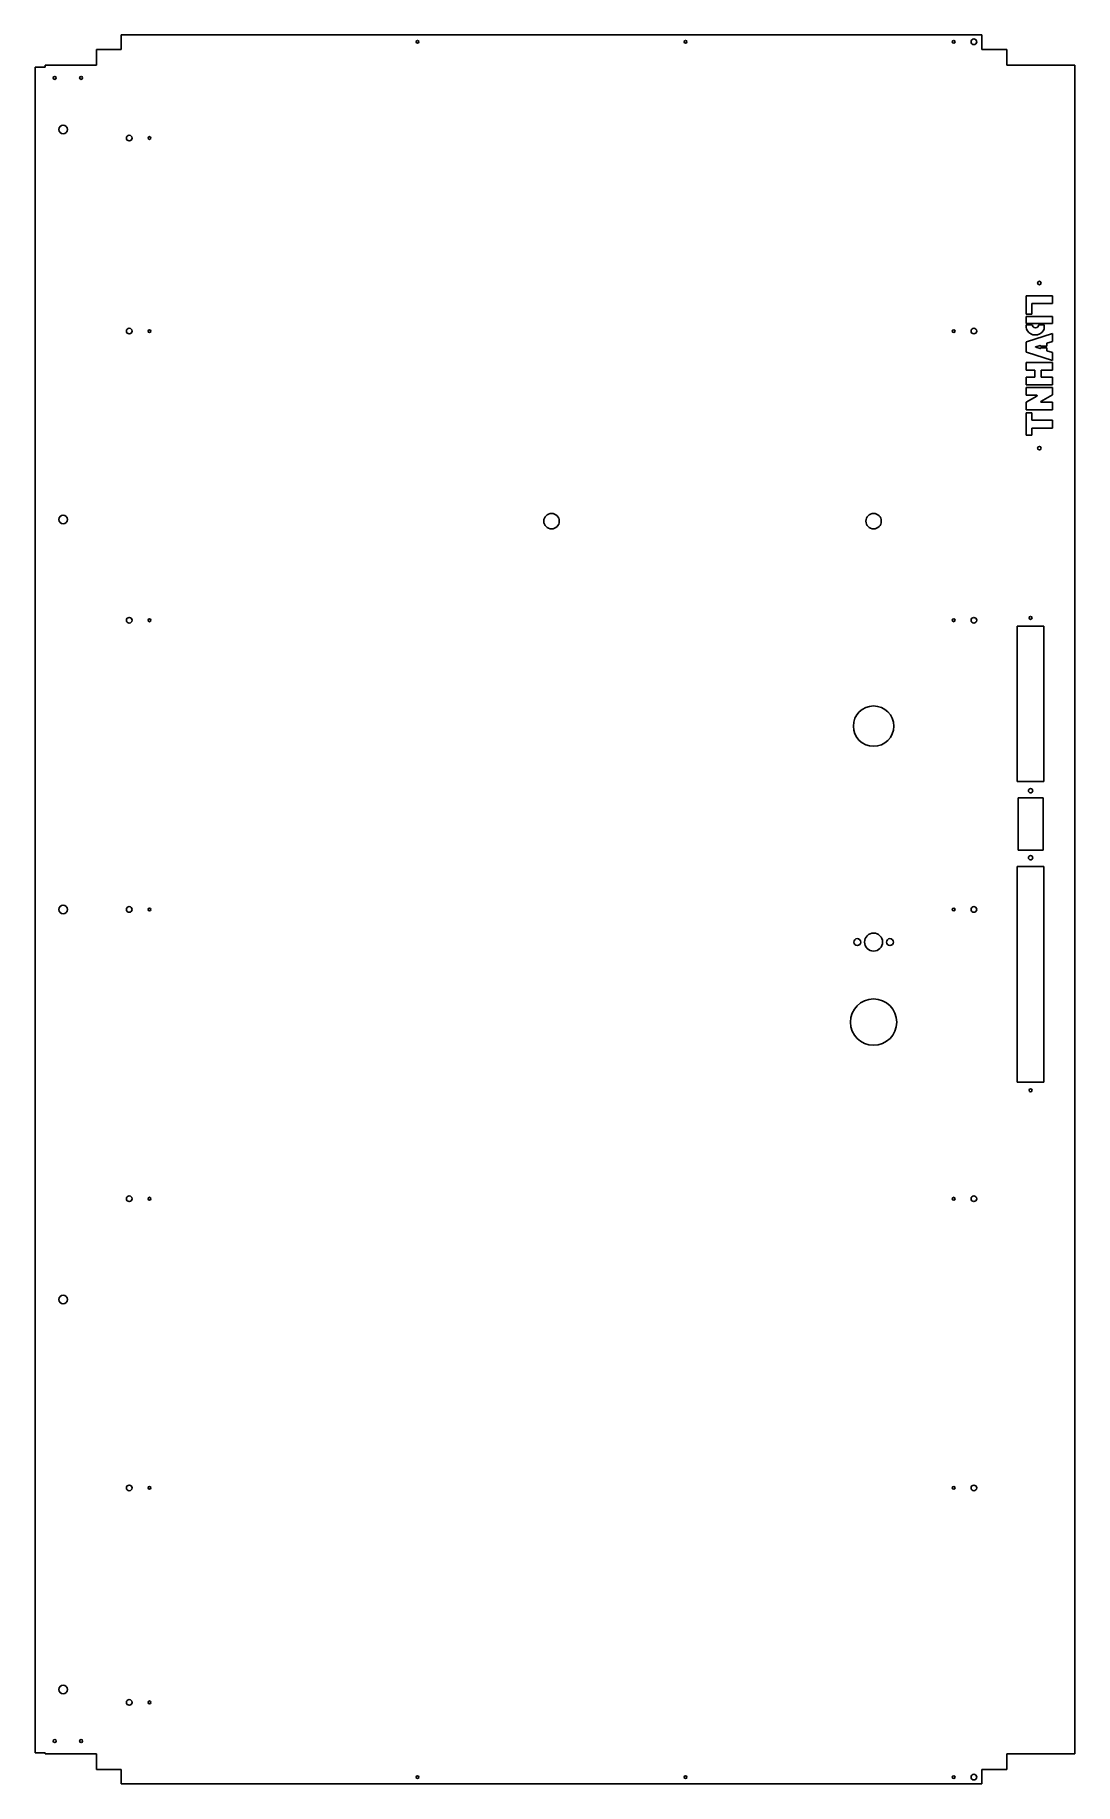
# Model space of a CAD drawing. Header units: millimetres. Extents: x -462 to 749, y -910 to 1126.
import ezdxf

# ---------------------------------------------------------------- set-up
doc = ezdxf.new("R2010")
doc.units = ezdxf.units.MM

msp = doc.modelspace()

# ---------------------------------------------------------------- linework, layer by layer
at = {"color": 7, "linetype": 'Continuous', "lineweight": 25}
for p, q in [((-361.2, 1126), (-361.2, 1109)), ((-361.2, 1126), (640.6, 1126)), ((640.6, 1109), (640.6, 1126)), ((-390.1, 1109), (-390.1, 1091)), ((-361.2, 1109), (-390.1, 1109)), ((669.5, 1109), (640.6, 1109)), ((669.5, 1091), (669.5, 1109)), ((-461.5, 1088.5), (-461.5, -873.9)), ((-461.5, 1088.5), (-449.6, 1088.5)), ((-449.6, 1091), (-449.6, 1088.5)), ((-449.6, 1091), (-390.1, 1091)), ((669.5, 1091), (748.9, 1091)), ((748.9, -875), (748.9, 1091)), ((692.2, 822.2), (722.6, 822.2)), ((692.2, 822.2), (692.2, 800.8)), ((722.6, 822.2), (722.6, 813.2)), ((692.2, 800.8), (698.7, 800.8)), ((692.2, 798.2), (722.6, 798.2)), ((692.2, 798.2), (692.2, 789.9)), ((698.7, 800.8), (698.7, 813.2)), ((698.7, 813.2), (722.6, 813.2)), ((722.6, 798.2), (722.6, 789.9)), ((692.2, 789.9), (722.6, 789.9)), ((692.2, 788.7), (699.2, 788.7)), ((692.2, 788.7), (692.2, 786)), ((722.6, 778.5), (692.4, 768.8)), ((713.2, 788.7), (706.7, 788.7)), ((713.2, 786), (713.2, 788.7)), ((722.6, 778.5), (722.6, 769)), ((692.4, 768.8), (692.2, 768.5)), ((692.2, 768.5), (692.2, 757)), ((692.4, 756.7), (722.6, 747)), ((708.4, 764.6), (703.2, 763)), ((703.2, 762.5), (708.4, 760.9)), ((708.7, 764.4), (708.7, 763.6)), ((716.2, 763.6), (708.7, 763.6)), ((716.2, 761.8), (708.7, 761.8)), ((708.7, 761.8), (708.7, 761.1)), ((722.6, 769), (716.2, 767.1)), ((716.2, 767.1), (716.2, 763.6)), ((716.2, 761.8), (716.2, 758.4)), ((716.2, 758.4), (722.6, 756.5)), ((722.6, 756.5), (722.6, 747)), ((692.2, 744.8), (722.6, 744.8)), ((692.2, 744.8), (692.2, 735.8)), ((692.2, 735.8), (702.2, 735.8)), ((702.2, 735.8), (702.2, 727.8)), ((709.5, 735.8), (709.5, 727.8)), ((722.6, 735.8), (709.5, 735.8)), ((722.6, 744.8), (722.6, 735.8)), ((692.2, 727.8), (702.2, 727.8)), ((692.2, 727.8), (692.2, 718.8)), ((692.2, 718.8), (722.6, 718.8)), ((692.2, 715.5), (722.6, 715.5)), ((692.2, 715.5), (692.2, 706.5)), ((709.5, 727.8), (722.6, 727.8)), ((722.6, 727.8), (722.6, 718.8)), ((722.6, 715.5), (722.6, 707.1)), ((692.2, 706.5), (704.4, 706.5)), ((692.2, 698.5), (704.6, 705.5)), ((692.2, 689.5), (692.2, 698.5)), ((709.2, 699.4), (722.6, 707.1)), ((722.6, 698.5), (709.5, 698.5)), ((722.6, 698.5), (722.6, 689.5)), ((692.2, 689.5), (722.6, 689.5)), ((698.7, 686), (692.2, 686)), ((692.2, 686), (692.2, 660)), ((698.7, 677.6), (698.7, 686)), ((698.7, 677.6), (722.6, 677.6)), ((722.6, 677.6), (722.6, 668.2)), ((692.2, 660), (698.7, 660)), ((698.7, 660), (698.7, 668.2)), ((698.7, 668.2), (722.6, 668.2)), ((681.7, 437.9), (712.7, 437.9)), ((681.7, 256.9), (681.7, 437.9)), ((712.7, 437.9), (712.7, 256.9)), ((712.7, 256.9), (681.7, 256.9)), ((682.7, 237.9), (711.7, 237.9)), ((682.7, 176.9), (682.7, 237.9)), ((711.7, 237.9), (711.7, 176.9)), ((711.7, 176.9), (682.7, 176.9)), ((681.7, 157.9), (712.7, 157.9)), ((681.7, -93), (681.7, 157.9)), ((712.7, 157.9), (712.7, -93)), ((712.7, -93), (681.7, -93)), ((-461.5, -873.9), (-449.6, -873.9)), ((-449.6, -875), (-449.6, -873.9)), ((-390.1, -875), (-449.6, -875)), ((-390.1, -875), (-390.1, -893)), ((748.9, -875), (669.5, -875)), ((669.5, -893), (669.5, -875)), ((-390.1, -893), (-361.2, -893)), ((-361.2, -893), (-361.2, -910)), ((640.6, -893), (669.5, -893)), ((640.6, -910), (640.6, -893)), ((640.6, -910), (-361.2, -910))]:
    msp.add_line(p, q, dxfattribs=at)
for centre, radius in [((631.2, 1118), 3.3), ((-16.3, 1118), 1.6), ((295.7, 1118), 1.6), ((607.7, 1118), 1.6), ((-438.6, 1076), 1.75), ((-407.8, 1076), 1.75), ((-428.8, 1016), 5), ((-351.8, 1006), 3.3), ((-328.3, 1006), 1.6), ((707.4, 837.2), 2), ((-351.8, 781.3), 3.3), ((-328.3, 781.3), 1.6), ((607.7, 781.3), 1.6), ((631.2, 781.3), 3.3), ((707.4, 645), 2), ((-428.8, 562), 5), ((139.7, 560), 9), ((514.5, 560), 9), ((697.2, 447.4), 1.75), ((-351.8, 444.6), 3.3), ((-328.3, 444.6), 1.6), ((607.7, 444.6), 1.6), ((631.2, 444.6), 3.3), ((514.5, 321.4), 23.5), ((697.2, 246.2), 2.5), ((697.2, 168.2), 2.5), ((-428.8, 108), 5), ((-351.8, 108), 3.3), ((-328.3, 108), 1.6), ((607.7, 108), 1.6), ((631.2, 108), 3.3), ((495.5, 70), 4), ((514.5, 70), 10.5), ((533.5, 70), 4), ((514.5, -23.1), 27), ((697.2, -102.5), 1.75), ((-351.8, -228.7), 3.3), ((-328.3, -228.7), 1.6), ((607.7, -228.7), 1.6), ((631.2, -228.7), 3.3), ((-428.8, -346.1), 5), ((-351.8, -565.4), 3.3), ((-328.3, -565.4), 1.6), ((607.7, -565.4), 1.6), ((631.2, -565.4), 3.3), ((-428.8, -800), 5), ((-351.8, -815), 3.3), ((-328.3, -815), 1.6), ((-438.6, -860), 1.75), ((-407.8, -860), 1.75), ((-16.3, -902), 1.6), ((295.7, -902), 1.6), ((607.7, -902), 1.6), ((631.2, -902), 3.3)]:
    msp.add_circle(centre, radius, dxfattribs=at)
for centre, radius, start, end in [((703, 788.7), 3.75, 180, 360), ((692.5, 757), 0.3, 180, 252.1154), ((703.2, 762.8), 0.3, 107.1985, 252.8015), ((708.4, 764.4), 0.3, 0, 107.1985), ((708.4, 761.1), 0.3, 252.8015, 360), ((704.4, 706), 0.5, 299.5695, 90), ((709.5, 699), 0.5, 119.8894, 270)]:
    msp.add_arc(centre, radius, start, end, dxfattribs=at)
msp.add_ellipse((702.7, 786), major_axis=(-10.5, 0), ratio=0.882283, start_param=0, end_param=3.141593, dxfattribs=at)

doc.saveas('drawing.dxf')
